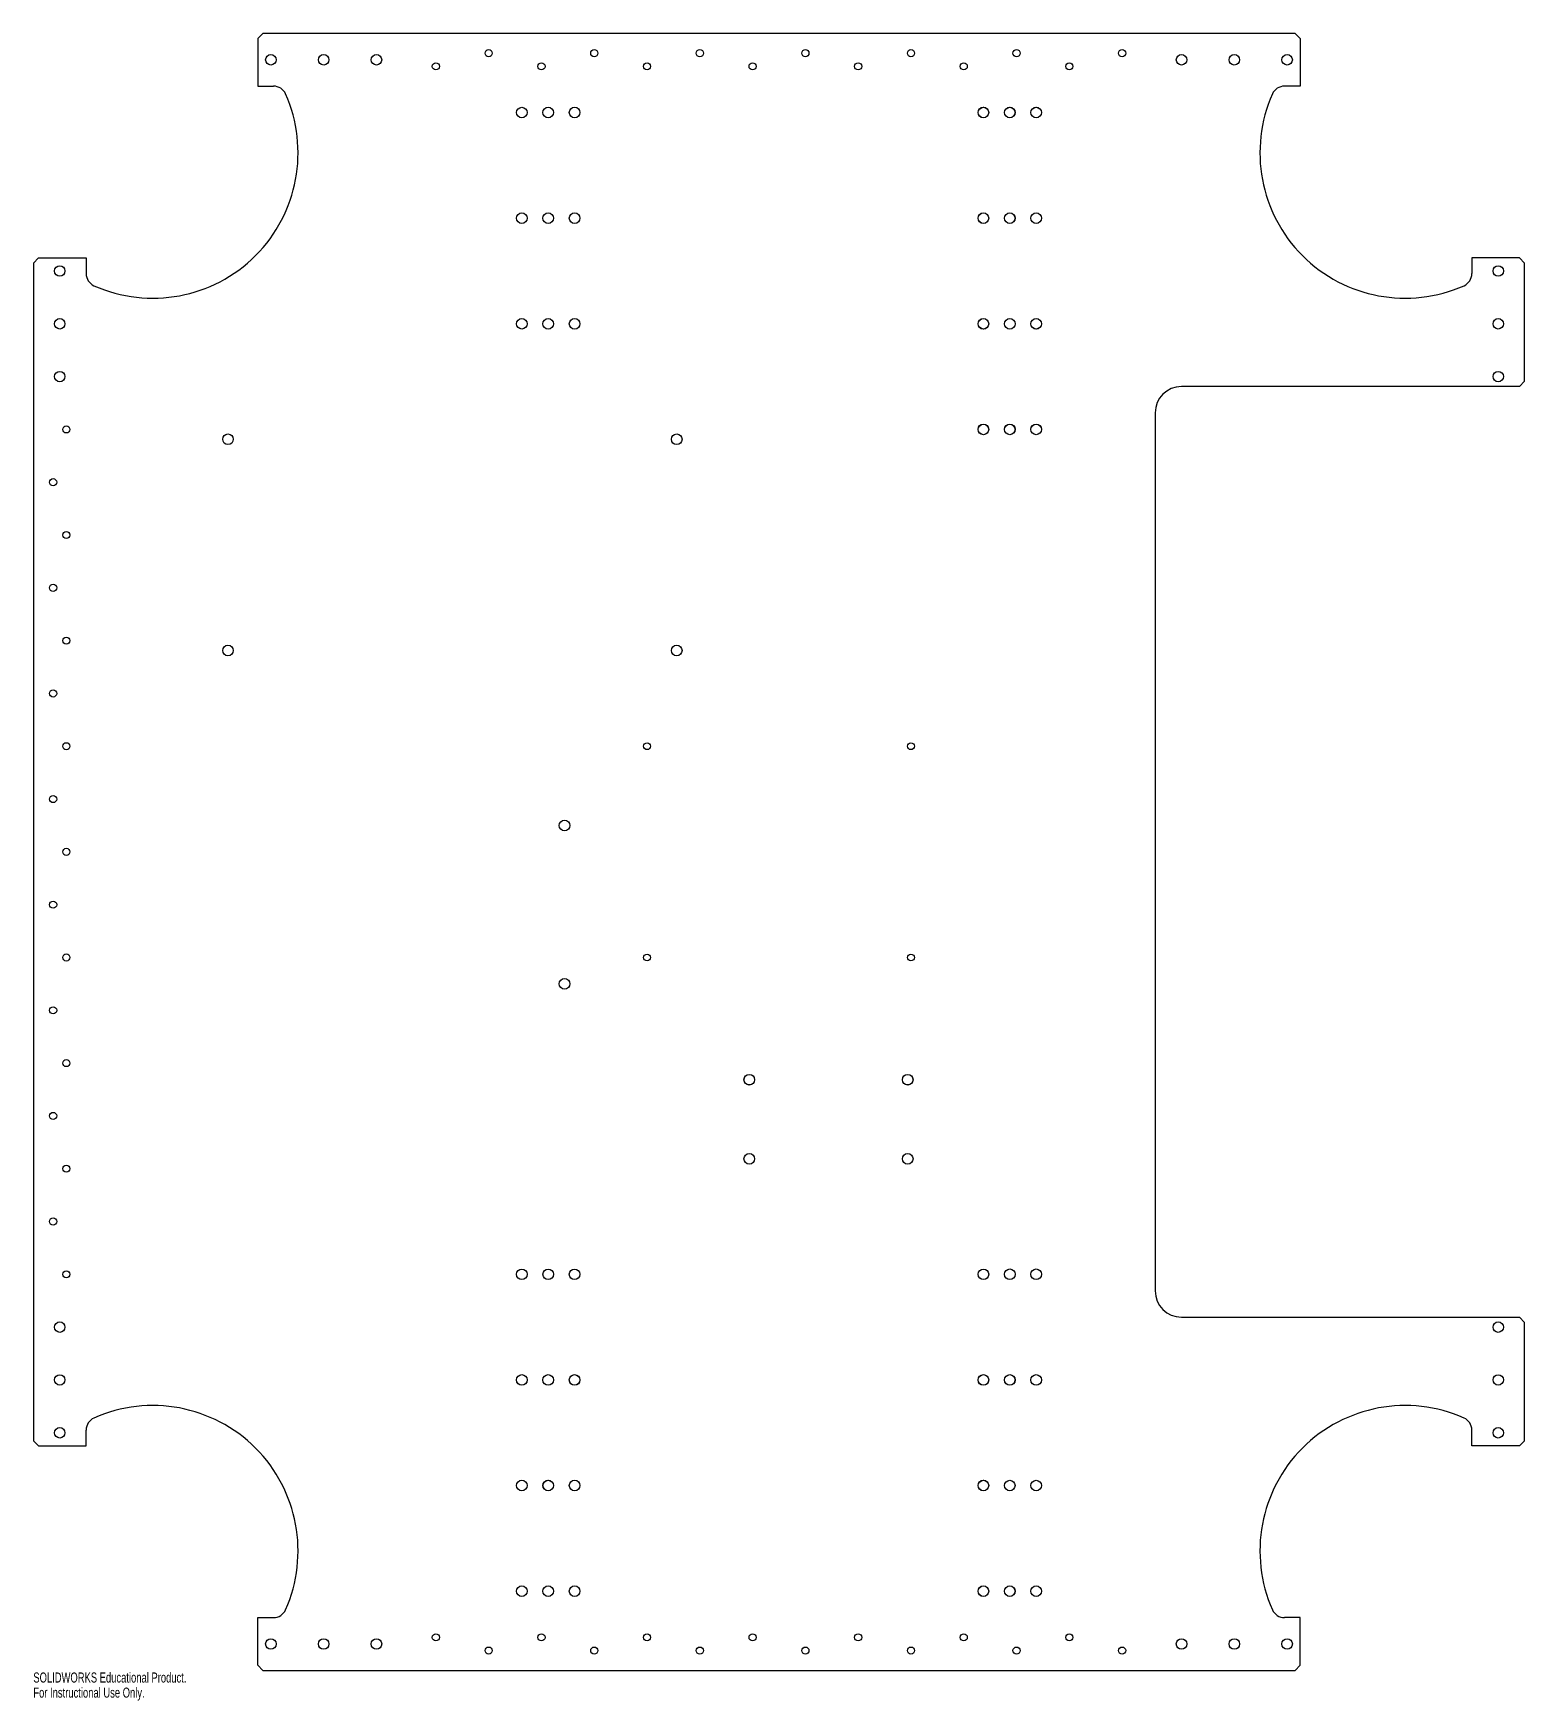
# Model space of a CAD drawing. Header units: inches. Extents: x -14.1 to 14.1, y -16.1 to 15.5.
import ezdxf

# ---------------------------------------------------------------- set-up
doc = ezdxf.new("R2010")
doc.units = ezdxf.units.IN
doc.header["$MEASUREMENT"] = 0
doc.styles.add('SLDTEXTSTYLE0', font='TXT', dxfattribs={"width": 0.7})

msp = doc.modelspace()

# ---------------------------------------------------------------- linework, layer by layer
at = {"color": 7, "linetype": 'Continuous', "lineweight": 25}
for p, q in [((-9.875, 15.4), (-9.775, 15.5)), ((9.775, 15.5), (-9.775, 15.5)), ((9.775, 15.5), (9.875, 15.4)), ((-9.875, 15.4), (-9.875, 14.5)), ((9.875, 15.4), (9.875, 14.5)), ((-9.875, 14.5), (-9.575, 14.5)), ((9.875, 14.5), (9.575, 14.5)), ((-14.125, 11.15), (-14.025, 11.25)), ((-14.125, 11.15), (-14.125, -11.15)), ((-14.025, 11.25), (-13.125, 11.25)), ((-13.125, 11.25), (-13.125, 10.95)), ((14.025, 11.25), (13.125, 11.25)), ((13.125, 11.25), (13.125, 10.95)), ((14.025, 11.25), (14.125, 11.15)), ((14.125, 8.912), (14.125, 11.15)), ((14.125, 8.912), (14.025, 8.812)), ((14.025, 8.812), (7.625, 8.812)), ((7.125, 8.312), (7.125, -8.312)), ((7.625, -8.812), (14.025, -8.812)), ((14.025, -8.812), (14.125, -8.912)), ((14.125, -11.15), (14.125, -8.912)), ((-13.125, -11.25), (-13.125, -10.95)), ((13.125, -11.25), (13.125, -10.95)), ((-14.025, -11.25), (-14.125, -11.15)), ((-14.025, -11.25), (-13.125, -11.25)), ((14.025, -11.25), (13.125, -11.25)), ((14.125, -11.15), (14.025, -11.25)), ((-9.875, -14.5), (-9.575, -14.5)), ((-9.875, -15.4), (-9.875, -14.5)), ((9.875, -14.5), (9.575, -14.5)), ((9.875, -15.4), (9.875, -14.5)), ((-9.775, -15.5), (-9.875, -15.4)), ((9.875, -15.4), (9.775, -15.5)), ((-9.775, -15.5), (9.775, -15.5))]:
    msp.add_line(p, q, dxfattribs=at)
for centre, radius in [((-5.5, 15.125), 0.0675), ((-5.5, 15.125), 0.0675), ((-3.5, 15.125), 0.0675), ((-3.5, 15.125), 0.0675), ((-1.5, 15.125), 0.0675), ((-1.5, 15.125), 0.0675), ((0.5, 15.125), 0.0675), ((0.5, 15.125), 0.0675), ((2.5, 15.125), 0.0675), ((2.5, 15.125), 0.0675), ((4.5, 15.125), 0.0675), ((4.5, 15.125), 0.0675), ((6.5, 15.125), 0.0675), ((6.5, 15.125), 0.0675), ((-9.625, 15), 0.0995), ((-9.625, 15), 0.0995), ((-8.625, 15), 0.0995), ((-8.625, 15), 0.0995), ((-7.625, 15), 0.0995), ((-7.625, 15), 0.0995), ((-6.5, 14.875), 0.0675), ((-6.5, 14.875), 0.0675), ((-4.5, 14.875), 0.0675), ((-4.5, 14.875), 0.0675), ((-2.5, 14.875), 0.0675), ((-2.5, 14.875), 0.0675), ((-0.5, 14.875), 0.0675), ((-0.5, 14.875), 0.0675), ((1.5, 14.875), 0.0675), ((1.5, 14.875), 0.0675), ((3.5, 14.875), 0.0675), ((3.5, 14.875), 0.0675), ((5.5, 14.875), 0.0675), ((5.5, 14.875), 0.0675), ((7.625, 15), 0.0995), ((7.625, 15), 0.0995), ((8.625, 15), 0.0995), ((8.625, 15), 0.0995), ((9.625, 15), 0.0995), ((9.625, 15), 0.0995), ((-4.872, 14), 0.1), ((-4.872, 14), 0.1), ((-4.372, 14), 0.101), ((-4.372, 14), 0.101), ((-3.872, 14), 0.101), ((-3.872, 14), 0.101), ((3.872, 14), 0.101), ((3.872, 14), 0.1), ((4.372, 14), 0.101), ((4.372, 14), 0.1), ((4.872, 14), 0.101), ((4.872, 14), 0.1), ((-4.872, 12), 0.101), ((-4.872, 12), 0.101), ((-4.372, 12), 0.101), ((-4.372, 12), 0.101), ((-3.872, 12), 0.101), ((-3.872, 12), 0.101), ((3.872, 12), 0.101), ((3.872, 12), 0.1), ((4.372, 12), 0.101), ((4.372, 12), 0.1), ((4.872, 12), 0.101), ((4.872, 12), 0.1), ((-13.625, 11), 0.0995), ((-13.625, 11), 0.0995), ((13.625, 11), 0.0995), ((13.625, 11), 0.0995), ((-13.625, 10), 0.0995), ((-13.625, 10), 0.0995), ((-4.872, 10), 0.1), ((-4.872, 10), 0.1), ((-4.372, 10), 0.101), ((-4.372, 10), 0.101), ((-3.872, 10), 0.101), ((-3.872, 10), 0.101), ((3.872, 10), 0.101), ((3.872, 10), 0.1), ((4.372, 10), 0.101), ((4.372, 10), 0.101), ((4.872, 10), 0.101), ((4.872, 10), 0.1), ((13.625, 10), 0.0995), ((13.625, 10), 0.0995), ((-13.625, 9), 0.0995), ((-13.625, 9), 0.0995), ((13.625, 9), 0.0995), ((13.625, 9), 0.0995), ((-13.5, 8), 0.0675), ((-13.5, 8), 0.0675), ((-10.438, 7.813), 0.1), ((-10.438, 7.813), 0.1), ((-1.938, 7.813), 0.101), ((-1.938, 7.813), 0.101), ((3.872, 8), 0.101), ((3.872, 8), 0.1), ((4.372, 8), 0.101), ((4.372, 8), 0.1), ((4.872, 8), 0.101), ((4.872, 8), 0.1), ((-13.75, 7), 0.0675), ((-13.75, 7), 0.0675), ((-13.5, 6), 0.0675), ((-13.5, 6), 0.0675), ((-13.75, 5), 0.0675), ((-13.75, 5), 0.0675), ((-13.5, 4), 0.0675), ((-13.5, 4), 0.0675), ((-10.438, 3.813), 0.1), ((-10.438, 3.813), 0.1), ((-1.938, 3.813), 0.101), ((-1.938, 3.813), 0.101), ((-13.75, 3), 0.0675), ((-13.75, 3), 0.0675), ((-13.5, 2), 0.0675), ((-13.5, 2), 0.0675), ((-2.5, 2), 0.0642), ((-2.5, 2), 0.0642), ((2.5, 2), 0.0642), ((2.5, 2), 0.0642), ((-13.75, 1), 0.0675), ((-13.75, 1), 0.0675), ((-4.062, 0.5), 0.101), ((-4.062, 0.5), 0.101), ((-13.5, 0), 0.0675), ((-13.5, 0), 0.0675), ((-13.75, -1), 0.0675), ((-13.75, -1), 0.0675), ((-13.5, -2), 0.0675), ((-13.5, -2), 0.0675), ((-2.5, -2), 0.0642), ((-2.5, -2), 0.0642), ((2.5, -2), 0.0642), ((2.5, -2), 0.0642), ((-4.062, -2.5), 0.101), ((-4.062, -2.5), 0.101), ((-13.75, -3), 0.0675), ((-13.75, -3), 0.0675), ((-13.5, -4), 0.0675), ((-13.5, -4), 0.0675), ((-0.562, -4.314), 0.1), ((-0.562, -4.314), 0.101), ((2.438, -4.314), 0.101), ((2.438, -4.314), 0.1), ((-13.75, -5), 0.0675), ((-13.75, -5), 0.0675), ((-13.5, -6), 0.0675), ((-13.5, -6), 0.0675), ((-0.562, -5.814), 0.101), ((-0.562, -5.814), 0.101), ((2.438, -5.814), 0.101), ((2.438, -5.814), 0.101), ((-13.75, -7), 0.0675), ((-13.75, -7), 0.0675), ((-13.5, -8), 0.0675), ((-13.5, -8), 0.0675), ((-4.872, -8), 0.1), ((-4.872, -8), 0.1), ((-4.372, -8), 0.1), ((-4.372, -8), 0.1), ((-3.872, -8), 0.1), ((-3.872, -8), 0.1), ((3.872, -8), 0.1), ((3.872, -8), 0.1), ((4.372, -8), 0.101), ((4.372, -8), 0.101), ((4.872, -8), 0.101), ((4.872, -8), 0.101), ((-13.625, -9), 0.0995), ((-13.625, -9), 0.0995), ((13.625, -9), 0.0995), ((13.625, -9), 0.0995), ((-13.625, -10), 0.0995), ((-13.625, -10), 0.0995), ((-4.872, -10), 0.101), ((-4.872, -10), 0.1), ((-4.372, -10), 0.101), ((-4.372, -10), 0.101), ((-3.872, -10), 0.101), ((-3.872, -10), 0.1), ((3.872, -10), 0.101), ((3.872, -10), 0.1), ((4.372, -10), 0.101), ((4.372, -10), 0.1), ((4.872, -10), 0.101), ((4.872, -10), 0.101), ((13.625, -10), 0.0995), ((13.625, -10), 0.0995), ((-13.625, -11), 0.0995), ((-13.625, -11), 0.0995), ((13.625, -11), 0.0995), ((13.625, -11), 0.0995), ((-4.872, -12), 0.101), ((-4.872, -12), 0.101), ((-4.372, -12), 0.101), ((-4.372, -12), 0.1), ((-3.872, -12), 0.101), ((-3.872, -12), 0.101), ((3.872, -12), 0.101), ((3.872, -12), 0.1), ((4.372, -12), 0.1), ((4.372, -12), 0.1), ((4.872, -12), 0.1), ((4.872, -12), 0.1), ((-4.872, -14), 0.101), ((-4.872, -14), 0.101), ((-4.372, -14), 0.101), ((-4.372, -14), 0.101), ((-3.872, -14), 0.101), ((-3.872, -14), 0.101), ((3.872, -14), 0.101), ((3.872, -14), 0.1), ((4.372, -14), 0.101), ((4.372, -14), 0.1), ((4.872, -14), 0.101), ((4.872, -14), 0.101), ((-6.5, -14.875), 0.0675), ((-6.5, -14.875), 0.0675), ((-4.5, -14.875), 0.0675), ((-4.5, -14.875), 0.0675), ((-2.5, -14.875), 0.0675), ((-2.5, -14.875), 0.0675), ((-0.5, -14.875), 0.0675), ((-0.5, -14.875), 0.0675), ((1.5, -14.875), 0.0675), ((1.5, -14.875), 0.0675), ((3.5, -14.875), 0.0675), ((3.5, -14.875), 0.0675), ((5.5, -14.875), 0.0675), ((5.5, -14.875), 0.0675), ((-9.625, -15), 0.0995), ((-9.625, -15), 0.0995), ((-8.625, -15), 0.0995), ((-8.625, -15), 0.0995), ((-7.625, -15), 0.0995), ((-7.625, -15), 0.0995), ((-5.5, -15.125), 0.0675), ((-5.5, -15.125), 0.0675), ((-3.5, -15.125), 0.0675), ((-3.5, -15.125), 0.0675), ((-1.5, -15.125), 0.0675), ((-1.5, -15.125), 0.0675), ((0.5, -15.125), 0.0675), ((0.5, -15.125), 0.0675), ((2.5, -15.125), 0.0675), ((2.5, -15.125), 0.0675), ((4.5, -15.125), 0.0675), ((4.5, -15.125), 0.0675), ((6.5, -15.125), 0.0675), ((6.5, -15.125), 0.0675), ((7.625, -15), 0.0995), ((7.625, -15), 0.0995), ((8.625, -15), 0.0995), ((8.625, -15), 0.0995), ((9.625, -15), 0.0995), ((9.625, -15), 0.0995)]:
    msp.add_circle(centre, radius, dxfattribs=at)
for centre, radius, start, end in [((-11.86, 13.235), 2.75, 246.0462, 23.9538), ((-9.575, 14.25), 0.25, 23.9538, 90), ((11.86, 13.235), 2.75, 156.0462, 293.9538), ((9.575, 14.25), 0.25, 90, 156.0462), ((-12.875, 10.95), 0.25, 180, 246.0462), ((12.875, 10.95), 0.25, 293.9538, 0), ((7.625, 8.312), 0.5, 90, 180), ((7.625, -8.312), 0.5, 180, 270), ((-12.875, -10.95), 0.25, 113.9538, 180), ((-11.86, -13.235), 2.75, 336.0462, 113.9538), ((11.86, -13.235), 2.75, 66.0462, 203.9538), ((12.875, -10.95), 0.25, 0, 66.0462), ((-9.575, -14.25), 0.25, 270, 336.0462), ((9.575, -14.25), 0.25, 203.9538, 270)]:
    msp.add_arc(centre, radius, start, end, dxfattribs=at)

# ---------------------------------------------------------------- texts
at = {"color": 7, "linetype": 'Continuous', "char_height": 0.1903, "attachment_point": 1, "style": 'SLDTEXTSTYLE0'}
for s, insert in [('SOLIDWORKS Educational Product.', (-14.125, -15.54)), ('For Instructional Use Only.', (-14.125, -15.826))]:
    msp.add_mtext(s, dxfattribs=dict(at, insert=insert))

doc.saveas('drawing.dxf')
